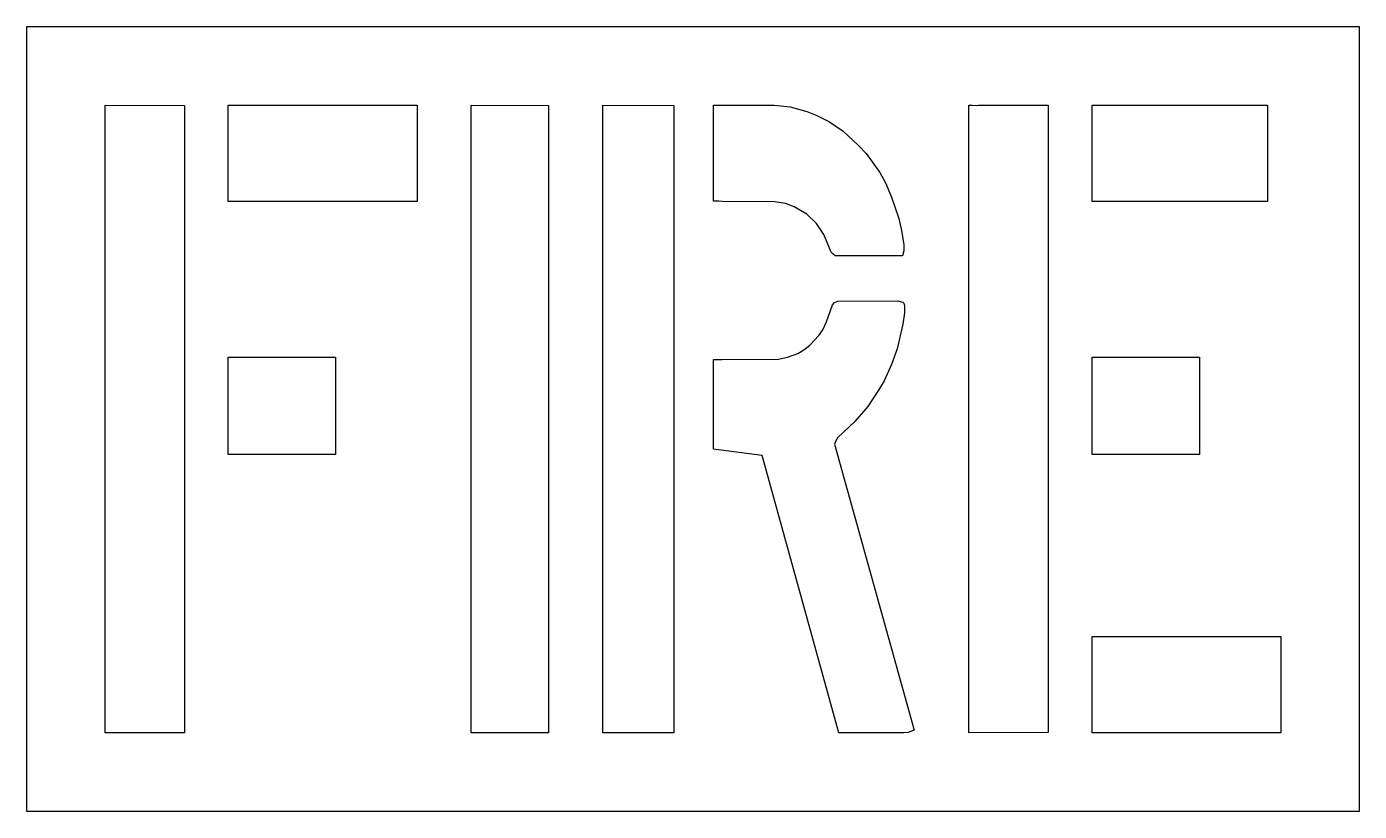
# Model space of a CAD drawing. Header units: inches. Extents: x 0 to 51, y 0 to 30.
import ezdxf

# ---------------------------------------------------------------- set-up
doc = ezdxf.new("R2010")
doc.units = ezdxf.units.IN
doc.header["$MEASUREMENT"] = 0
doc.layers.add('CUT', color=1, linetype='Continuous')

msp = doc.modelspace()

# ---------------------------------------------------------------- linework, layer by layer
at = {"layer": 'CUT'}
for points in [[(0, 0), (51, 0), (51, 30), (0, 30)], [(6.035, 26.992), (6.035, 3.006), (3.362, 3.001), (3.307, 3.007), (3.118, 3.006), (3, 3.004), (3, 26.993)], [(14.939, 27), (14.939, 23.32), (7.712, 23.32), (7.712, 27)], [(19.97, 26.992), (19.97, 3.005), (17.377, 3.001), (17.322, 3.007), (17.133, 3.006), (17.015, 3.004), (17.015, 26.993)], [(22.046, 26.993), (24.761, 26.991), (24.761, 3.007), (22.406, 3.002), (22.352, 3.007), (22.164, 3.005), (22.046, 3.004)], [(33.376, 22.666), (33.481, 22.205), (33.569, 21.653), (33.569, 21.432), (33.513, 21.24), (30.936, 21.24), (30.853, 21.31), (30.793, 21.382), (30.502, 22.051), (30.221, 22.473), (29.858, 22.827), (29.371, 23.116), (29.035, 23.237), (28.632, 23.308), (26.628, 23.322), (26.486, 23.332), (26.279, 23.327), (26.279, 26.998), (26.617, 26.993), (26.719, 26.999), (28.609, 26.998), (29.22, 26.936), (29.854, 26.758), (30.245, 26.609), (30.723, 26.359), (31.243, 26.005), (31.839, 25.457), (32.128, 25.154), (32.647, 24.419), (32.87, 24.03), (33.099, 23.485)], [(36.361, 26.992), (36.423, 26.999), (39.096, 26.994), (39.096, 3.008), (36.061, 3.007), (36.061, 26.996), (36.179, 26.994)], [(40.773, 23.32), (40.773, 27), (47.481, 27), (47.481, 23.32)], [(33.334, 19.516), (33.525, 19.469), (33.568, 19.424), (33.597, 19.339), (33.595, 19.059), (33.534, 18.629), (33.309, 17.681), (33.102, 17.088), (32.812, 16.463), (32.603, 16.099), (32.185, 15.478), (31.696, 14.91), (31.03, 14.276), (30.962, 14.168), (30.918, 14.04), (33.959, 3.107), (33.73, 3.019), (33.568, 3.002), (31.086, 3.002), (28.15, 13.6), (26.279, 13.844), (26.279, 17.271), (26.396, 17.27), (26.556, 17.269), (26.61, 17.277), (28.766, 17.292), (29.115, 17.364), (29.508, 17.503), (29.738, 17.639), (29.977, 17.817), (30.319, 18.191), (30.466, 18.415), (30.611, 18.71), (30.838, 19.371), (30.921, 19.46), (31.04, 19.504)], [(11.824, 13.64), (7.712, 13.64), (7.712, 17.36), (11.824, 17.36)], [(44.886, 17.36), (44.886, 13.64), (40.773, 13.64), (40.773, 17.36)], [(40.779, 6.562), (40.777, 6.68), (48, 6.68), (48, 3), (40.776, 3), (40.777, 3.119), (40.774, 3.444), (40.774, 6.322), (40.78, 6.375)]]:
    msp.add_lwpolyline(points, close=True, dxfattribs=at)

doc.saveas('drawing.dxf')
